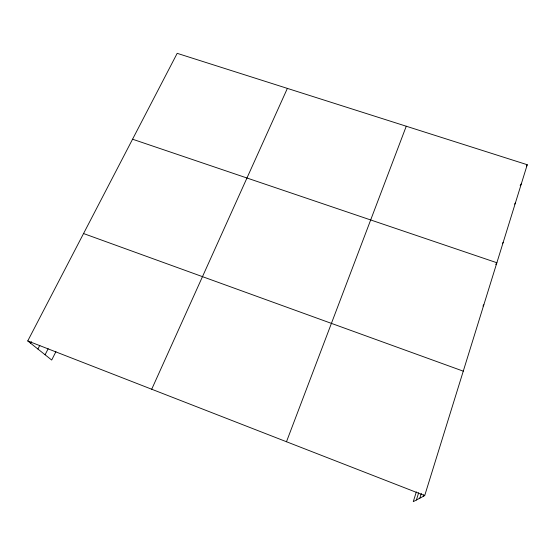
<?xml version="1.0" encoding="UTF-8"?>
<svg xmlns="http://www.w3.org/2000/svg" width="555" height="555" viewBox="0 0 555 555"><rect width="100%" height="100%" fill="white"/><g stroke="black" fill="none" stroke-linecap="round" stroke-linejoin="round"><path stroke-width="0.83" d="M423.354 496.309L423.853 494.699M416.34 491.869L413.267 501.664L424.7 495.594L527.25 164.724L177.184 53.335L27.75 340.936L51.698 360.042L55.93 351.634M419.83 498.182L421.335 493.339M416.403 500L418.685 492.701M286.484 441.745L406.26 126.228M151.716 389.235L287.372 88.391M45.094 354.777L48.16 348.741M37.913 349.046L39.828 345.314M30.553 343.17L31.344 341.644M526.404 166.216L527.25 164.724M520.16 185.724L521.409 183.566M514.638 204.157L515.456 202.776M502.4 243.603L503.191 242.355M495.712 264.513L496.871 262.744L132.562 139.222M482.926 306.069L483.842 304.771M83.548 233.544L463.265 371.163M27.75 340.936L424.7 495.594"/></g></svg>
